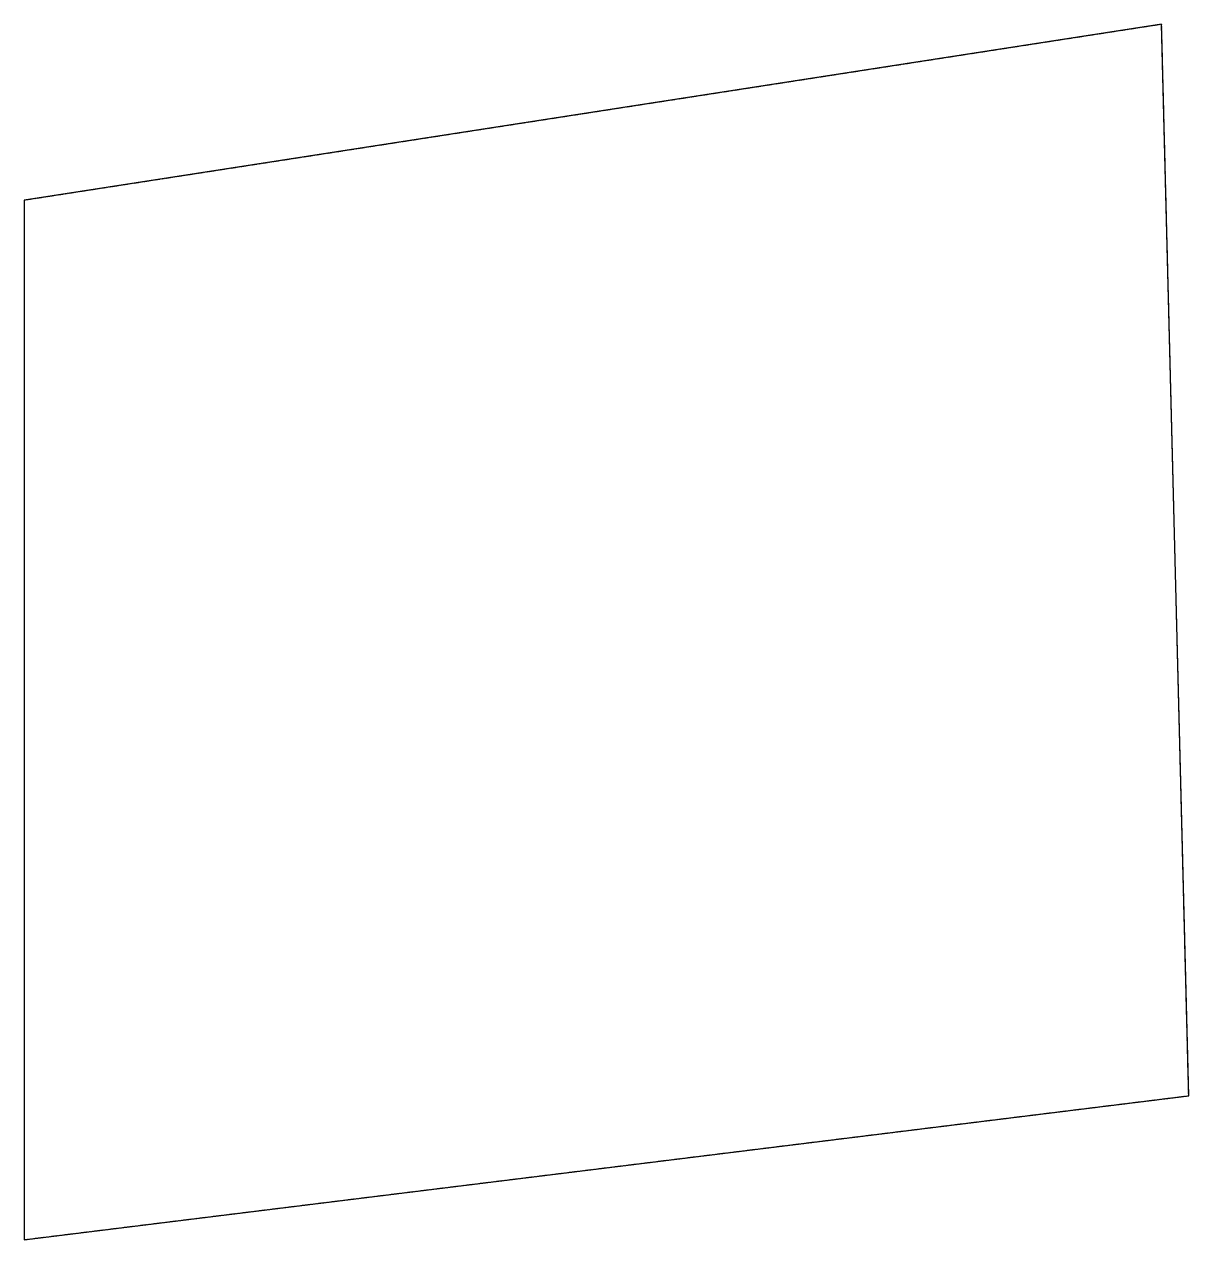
# Model space of a CAD drawing. Header units: inches. Extents: x -111 to 45239, y -6849 to 1261.
# Drawn here: x 24931.4 to 25398.9, y 773.2 to 1260.8 of the extents above; entities that cross this region are included whole.
import ezdxf

# ---------------------------------------------------------------- set-up
doc = ezdxf.new("R2010")
doc.units = ezdxf.units.IN
doc.header["$LTSCALE"] = 0.5
doc.header["$MEASUREMENT"] = 0
doc.linetypes.add('DASH', pattern=[0.35, 0.25, -0.1])
doc.layers.add('Toilet', color=7, linetype='Continuous', lineweight=25)

msp = doc.modelspace()

# ---------------------------------------------------------------- linework, layer by layer
at = {"layer": 'Toilet'}
for p, q in [((25387.98, 1260.84), (24931.41, 1190.23)), ((25398.86, 830.98), (25387.98, 1260.84)), ((24931.41, 1190.23), (24931.41, 773.23)), ((24931.41, 773.23), (25398.86, 830.98))]:
    msp.add_line(p, q, dxfattribs=at)
at = {"layer": 'Toilet', "color": 1, "linetype": 'DASH', "ltscale": 0.1}
msp.add_lwpolyline([(25387.98, 1260.84), (24931.41, 1190.23), (24931.41, 773.23), (25398.86, 830.98)], close=True, dxfattribs=at)

doc.saveas('drawing.dxf')
